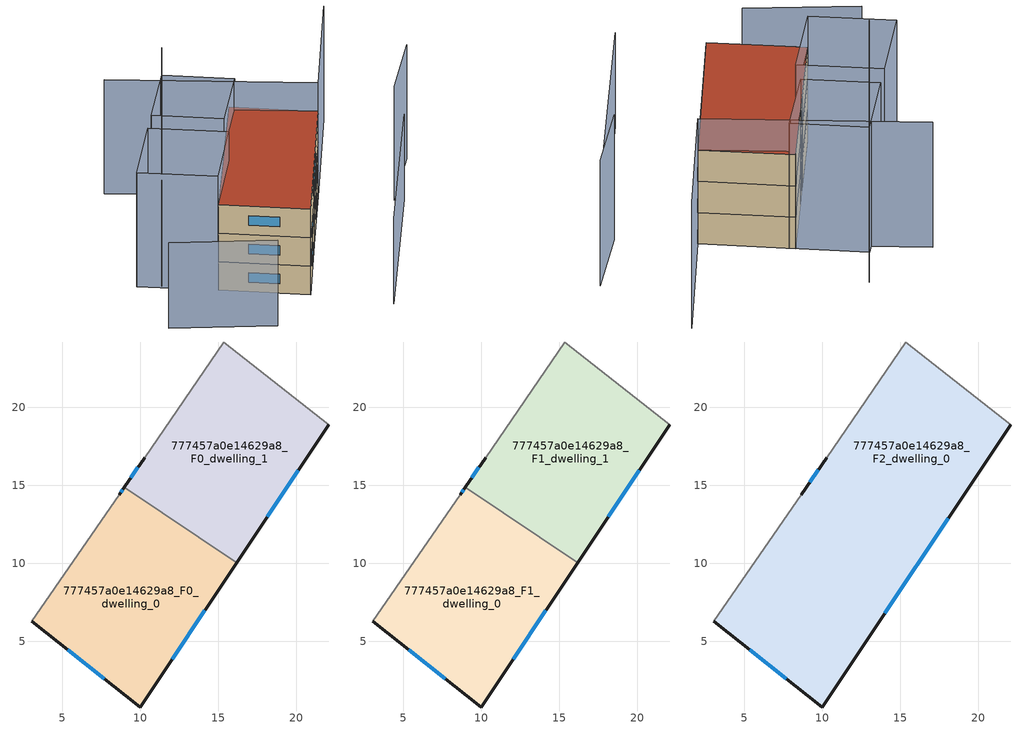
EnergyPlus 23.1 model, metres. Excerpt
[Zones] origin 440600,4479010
777457a0e14629a8_F0_dwelling_0
 floor ground (EU_floor_Construction): 16.17,10.05 9.99,0.79 3.04,6.29 8.64,14.39 8.96,14.86 z0
 wall outside (EU_wall_Construction): 3.04,6.29 9.99,0.79 16.17,10.05 / 8.96,14.86 8.64,14.39 z0:3
 wall adiabatic (EU_wall_Construction): 8.64,14.39 3.04,6.29 z0:3
 wall to 777457a0e14629a8_F0_dwelling_1 (EU_wall_Construction): 16.17,10.05 8.96,14.86 z0:3
 window (EU_Window_Construction): 5.34,4.47 7.69,2.61 / 8.86,14.71 8.75,14.55 / 12.04,3.86 14.12,6.98 z0.99:2.01
777457a0e14629a8_F0_dwelling_1
 floor ground (EU_floor_Construction): 22.07,18.89 16.17,10.05 8.96,14.86 10.26,16.78 15.35,24.18 z0
 wall outside (EU_wall_Construction): 16.17,10.05 22.07,18.89 / 10.26,16.78 8.96,14.86 z0:3
 wall adiabatic (EU_wall_Construction): 22.07,18.89 15.35,24.18 10.26,16.78 z0:3
 window (EU_Window_Construction): 18.12,12.98 20.11,15.96 / 9.83,16.14 9.39,15.5 z0.99:2.01
777457a0e14629a8_F1_dwelling_0
 floor to 777457a0e14629a8_F0_dwelling_0 (EU_floor_Construction): 16.17,10.05 9.99,0.79 3.04,6.29 8.64,14.39 8.96,14.86 z3
 wall outside (EU_wall_Construction): 3.04,6.29 9.99,0.79 16.17,10.05 / 8.96,14.86 8.64,14.39 z3:6
 wall adiabatic (EU_wall_Construction): 8.64,14.39 3.04,6.29 z3:6
 wall to 777457a0e14629a8_F1_dwelling_1 (EU_wall_Construction): 16.17,10.05 8.96,14.86 z3:6
 window (EU_Window_Construction): 5.34,4.47 7.69,2.61 / 8.86,14.71 8.75,14.55 / 12.04,3.86 14.12,6.98 z3.99:5.01
777457a0e14629a8_F1_dwelling_1
 floor to 777457a0e14629a8_F0_dwelling_1 (EU_floor_Construction): 22.06,18.89 16.17,10.05 8.96,14.86 10.26,16.78 15.35,24.18 z3
 wall outside (EU_wall_Construction): 16.17,10.05 22.07,18.89 / 10.26,16.78 8.96,14.86 z3:6
 wall adiabatic (EU_wall_Construction): 22.07,18.89 15.35,24.18 10.26,16.78 z3:6
 window (EU_Window_Construction): 18.12,12.98 20.11,15.96 / 9.83,16.14 9.39,15.5 z3.99:5.01
777457a0e14629a8_F2_dwelling_0
 floor to 777457a0e14629a8_F1_dwelling_0 (EU_floor_Construction): 16.17,10.05 9.99,0.79 3.04,6.29 8.64,14.39 8.96,14.86 z6
 floor to 777457a0e14629a8_F1_dwelling_1 (EU_floor_Construction): 22.06,18.89 16.17,10.05 8.96,14.86 10.26,16.78 15.35,24.18 z6
 wall outside (EU_wall_Construction): 3.04,6.29 9.99,0.79 22.07,18.89 / 10.26,16.78 8.64,14.39 z6:9
 wall adiabatic (EU_wall_Construction): 8.64,14.39 3.04,6.29 / 22.07,18.89 15.35,24.18 10.26,16.78 z6:9
 window (EU_Window_Construction): 13.99,6.79 18.06,12.89 / 5.34,4.47 7.69,2.61 / 9.72,15.99 9.18,15.18 z6.99:8.01
 roof outside (EU_roof_Construction): 9.99,0.79 22.07,18.89 15.35,24.18 10.26,16.78 8.64,14.39 3.04,6.29 z9
shading: -5.36,1.65 3.69,-3.41 / 15.65,-5.04 28.65,13.99 z0:9; 27.79,14.34 33.68,21.55 / 13.55,33.3 -1.05,9.85 / 31.49,33.02 22.08,18.88 / 22.08,18.88 5.12,30.17 / -3.09,11.05 2.98,18.86 / 2.98,18.86 9.11,14.1 / 9.11,14.1 3.04,6.29 / 3.04,6.29 -3.09,11.05 / 10.26,16.78 4.76,21.1 / 4.76,21.1 10.31,28.16 / 10.31,28.16 15.81,23.83 / 15.81,23.83 10.26,16.78 z0:12
[Building]
EU S2 Campaign: North Axis=0; Terrain=City; Solar Distribution=FullExterior
[Site:Location]
Madrid: Latitude=40.5; Longitude=-3.5; Time Zone=1; Elevation=609
[SizingPeriod:WeatherFileDays]
AnnualSizingPeriod: Begin Month=1; Begin Day of Month=1; End Month=12; End Day of Month=31; Day of Week for Start Day=Monday; Use Weather File Daylight Saving Period=No; Use Weather File Rain and Snow Indicators=No
[MATERIAL]
EU_InternalMass_Material: Roughness=MediumRough; Thickness=0.1; Conductivity=1; Density=1800; Specific Heat=900; Thermal Absorptance=0.9; Solar Absorptance=0.7; Visible Absorptance=0.7
[MATERIAL:NOMASS] Roughness=MediumRough; Thermal Absorptance=0.9; Solar Absorptance=0.7; Visible Absorptance=0.7
Name | Thermal Resistance
EU_wall_NoMass | 0.609216
EU_roof_NoMass | 0.513268
EU_floor_NoMass | 0.568163
[WINDOWMATERIAL:SIMPLEGLAZINGSYSTEM]
EU_Window_SimpleGlazing: UFactor=5.50606; Solar Heat Gain Coefficient=0.85; Visible Transmittance=0.85
[CONSTRUCTION]
EU_wall_Construction: EU_wall_NoMass
EU_roof_Construction: EU_roof_NoMass
EU_floor_Construction: EU_floor_NoMass
EU_InternalMass_Construction: EU_InternalMass_Material
EU_Window_Construction: EU_Window_SimpleGlazing
[ZONE] Type=1; Multiplier=1; Ceiling Height=autocalculate; Floor Area=autocalculate; Part of Total Floor Area=Yes
Name | Volume
777457a0e14629a8_F0_dwelling_0; 777457a0e14629a8_F1_dwelling_0; 777457a0e14629a8_F1_dwelling_1 | 282.843
777457a0e14629a8_F2_dwelling_0 | 565.686
777457a0e14629a8_F0_dwelling_1 | 282.844
[INTERNALMASS] Construction=EU_InternalMass_Construction
Name | Zone or ZoneList | Surface Area
777457a0e14629a8_F0_dwelling_0_EU_InternalMass | 777457a0e14629a8_F0_dwelling_0 | 94.2809
777457a0e14629a8_F0_dwelling_1_EU_InternalMass | 777457a0e14629a8_F0_dwelling_1 | 94.2812
777457a0e14629a8_F1_dwelling_0_EU_InternalMass | 777457a0e14629a8_F1_dwelling_0 | 94.2809
777457a0e14629a8_F1_dwelling_1_EU_InternalMass | 777457a0e14629a8_F1_dwelling_1 | 94.2812
777457a0e14629a8_F2_dwelling_0_EU_InternalMass | 777457a0e14629a8_F2_dwelling_0 | 188.565
[OTHEREQUIPMENT] Fuel Type=Electricity; Design Level Calculation Method=Watts/Area; Power per Zone Floor Area=1; Fraction Latent=0; Fraction Radiant=0; Fraction Lost=0; Carbon Dioxide Generation Rate=0; EndUse Subcategory=EU_Step8_InternalGains
Name | Zone or ZoneList or Space or SpaceList | Schedule
EU_Step8_InternalGain_777457a0e14629a8_F0_dwelling_0_f000 | 777457a0e14629a8_F0_dwelling_0 | EU_Step8_GainSchedule_777457a0e14629a8_F0_dwelling_0_f000
EU_Step8_InternalGain_777457a0e14629a8_F0_dwelling_1_f000 | 777457a0e14629a8_F0_dwelling_1 | EU_Step8_GainSchedule_777457a0e14629a8_F0_dwelling_1_f000
EU_Step8_InternalGain_777457a0e14629a8_F1_dwelling_0_f000 | 777457a0e14629a8_F1_dwelling_0 | EU_Step8_GainSchedule_777457a0e14629a8_F1_dwelling_0_f000
EU_Step8_InternalGain_777457a0e14629a8_F1_dwelling_1_f000 | 777457a0e14629a8_F1_dwelling_1 | EU_Step8_GainSchedule_777457a0e14629a8_F1_dwelling_1_f000
EU_Step8_InternalGain_777457a0e14629a8_F2_dwelling_0_f000 | 777457a0e14629a8_F2_dwelling_0 | EU_Step8_GainSchedule_777457a0e14629a8_F2_dwelling_0_f000
[ZONEVENTILATION:DESIGNFLOWRATE] Schedule=EU_AlwaysOn; Design Flow Rate Calculation Method=AirChanges/Hour; Air Changes per Hour=0.752966; Ventilation Type=Natural; Fan Pressure Rise=0; Fan Total Efficiency=1; Constant Term Coefficient=1; Temperature Term Coefficient=0; Velocity Term Coefficient=0; Velocity Squared Term Coefficient=0; Minimum Indoor Temperature=-100; Maximum Indoor Temperature=100; Delta Temperature=-100; Minimum Outdoor Temperature=-100; Maximum Outdoor Temperature=100; Maximum Wind Speed=40
Name | Zone or ZoneList or Space or SpaceList
EU_ConstantAir_777457a0e14629a8_F0_dwelling_0 | 777457a0e14629a8_F0_dwelling_0
EU_ConstantAir_777457a0e14629a8_F0_dwelling_1 | 777457a0e14629a8_F0_dwelling_1
EU_ConstantAir_777457a0e14629a8_F1_dwelling_0 | 777457a0e14629a8_F1_dwelling_0
EU_ConstantAir_777457a0e14629a8_F1_dwelling_1 | 777457a0e14629a8_F1_dwelling_1
EU_ConstantAir_777457a0e14629a8_F2_dwelling_0 | 777457a0e14629a8_F2_dwelling_0
[HVACTEMPLATE:THERMOSTAT] Constant Heating Setpoint=20; Constant Cooling Setpoint=50
EU_HeatOnly_777457a0e14629a8_F0_dwelling_0; EU_HeatOnly_777457a0e14629a8_F0_dwelling_1; EU_HeatOnly_777457a0e14629a8_F1_dwelling_0; EU_HeatOnly_777457a0e14629a8_F1_dwelling_1; EU_HeatOnly_777457a0e14629a8_F2_dwelling_0
[HVACTEMPLATE:ZONE:IDEALLOADSAIRSYSTEM] System Availability Schedule=EU_AlwaysOn; Maximum Heating Supply Air Temperature=50; Minimum Cooling Supply Air Temperature=13; Maximum Heating Supply Air Humidity Ratio=0.0156; Minimum Cooling Supply Air Humidity Ratio=0.0077; Heating Limit=NoLimit; Cooling Limit=NoLimit; Heating Availability Schedule=EU_AlwaysOn; Cooling Availability Schedule=EU_CoolingOff; Dehumidification Control Type=ConstantSensibleHeatRatio; Cooling Sensible Heat Ratio=0.7; Dehumidification Setpoint=60; Humidification Control Type=None; Humidification Setpoint=30; Outdoor Air Method=None; Outdoor Air Flow Rate per Person=0.00944; Outdoor Air Flow Rate per Zone Floor Area=0; Outdoor Air Flow Rate per Zone=0; Demand Controlled Ventilation Type=None; Outdoor Air Economizer Type=NoEconomizer; Heat Recovery Type=None; Sensible Heat Recovery Effectiveness=0.7; Latent Heat Recovery Effectiveness=0.65
Name | Template Thermostat
777457a0e14629a8_F0_dwelling_0 | EU_HeatOnly_777457a0e14629a8_F0_dwelling_0
777457a0e14629a8_F0_dwelling_1 | EU_HeatOnly_777457a0e14629a8_F0_dwelling_1
777457a0e14629a8_F1_dwelling_0 | EU_HeatOnly_777457a0e14629a8_F1_dwelling_0
777457a0e14629a8_F1_dwelling_1 | EU_HeatOnly_777457a0e14629a8_F1_dwelling_1
777457a0e14629a8_F2_dwelling_0 | EU_HeatOnly_777457a0e14629a8_F2_dwelling_0
[SIZING:ZONE] Zone Cooling Design Supply Air Temperature Input Method=SupplyAirTemperature; Zone Cooling Design Supply Air Temperature=13; Zone Heating Design Supply Air Temperature Input Method=SupplyAirTemperature; Zone Heating Design Supply Air Temperature=50; Zone Cooling Design Supply Air Humidity Ratio=0.008; Zone Heating Design Supply Air Humidity Ratio=0.008; Cooling Design Air Flow Method=DesignDay; Cooling Design Air Flow Rate=0; Cooling Minimum Air Flow per Zone Floor Area=0.000762; Cooling Minimum Air Flow=0; Cooling Minimum Air Flow Fraction=0.2; Heating Design Air Flow Method=DesignDay; Heating Design Air Flow Rate=0; Heating Maximum Air Flow per Zone Floor Area=0.002032; Heating Maximum Air Flow=0.141576; Heating Maximum Air Flow Fraction=0.3; Account for Dedicated Outdoor Air System=No; Dedicated Outdoor Air System Control Strategy=NeutralSupplyAir; Dedicated Outdoor Air Low Setpoint Temperature for Design=autosize; Dedicated Outdoor Air High Setpoint Temperature for Design=autosize; Zone Load Sizing Method=Sensible Load Only No Latent Load; Zone Latent Cooling Design Supply Air Humidity Ratio Input Method=HumidityRatioDifference; Zone Cooling Design Supply Air Humidity Ratio Difference=0.005; Zone Latent Heating Design Supply Air Humidity Ratio Input Method=HumidityRatioDifference; Zone Humidification Design Supply Air Humidity Ratio Difference=0.005
777457a0e14629a8_F0_dwelling_0; 777457a0e14629a8_F0_dwelling_1; 777457a0e14629a8_F1_dwelling_0; 777457a0e14629a8_F1_dwelling_1; 777457a0e14629a8_F2_dwelling_0
[SCHEDULE:CONSTANT]
Name | Hourly Value
EU_AlwaysOn | 1
EU_CoolingOff | 0
[SCHEDULE:FILE] Column Number=1; Rows to Skip at Top=0; Number of Hours of Data=8760; Column Separator=Comma; Interpolate to Timestep=No; Minutes per Item=60; Adjust Schedule for Daylight Savings=Yes
Name | File
EU_Step8_GainSchedule_777457a0e14629a8_F0_dwelling_0_f000 | ../../schedules/777457a0e14629a8/777457a0e14629a8_F0_dwelling_0_f000_gain.csv
EU_Step8_GainSchedule_777457a0e14629a8_F0_dwelling_1_f000 | ../../schedules/777457a0e14629a8/777457a0e14629a8_F0_dwelling_1_f000_gain.csv
EU_Step8_GainSchedule_777457a0e14629a8_F1_dwelling_0_f000 | ../../schedules/777457a0e14629a8/777457a0e14629a8_F1_dwelling_0_f000_gain.csv
EU_Step8_GainSchedule_777457a0e14629a8_F1_dwelling_1_f000 | ../../schedules/777457a0e14629a8/777457a0e14629a8_F1_dwelling_1_f000_gain.csv
EU_Step8_GainSchedule_777457a0e14629a8_F2_dwelling_0_f000 | ../../schedules/777457a0e14629a8/777457a0e14629a8_F2_dwelling_0_f000_gain.csv
